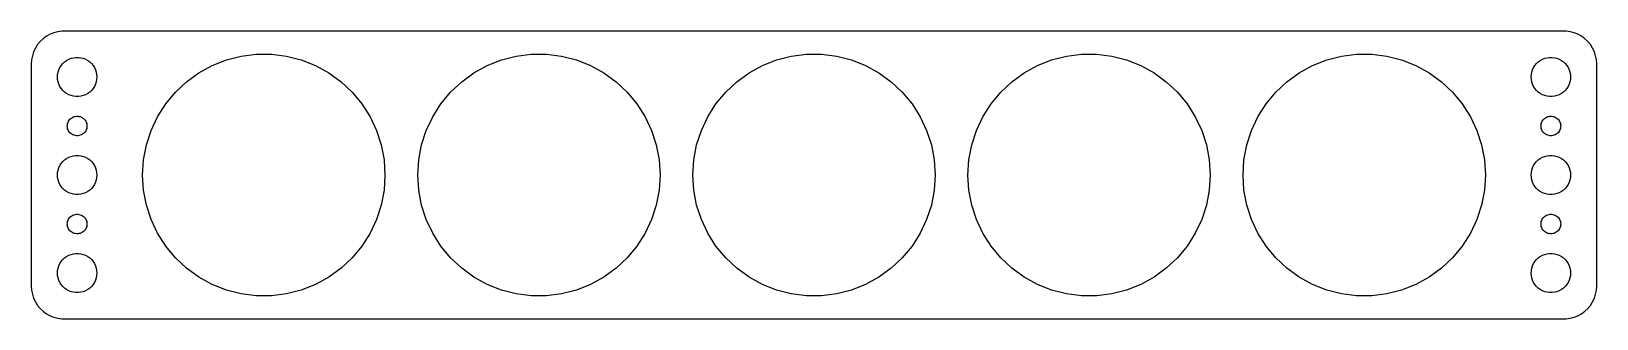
# Model space of a CAD drawing. Header units: metres. Extents: x -120 to 120, y -22 to 22.
import ezdxf

# ---------------------------------------------------------------- set-up
doc = ezdxf.new("R2010")
doc.units = ezdxf.units.M

msp = doc.modelspace()

# ---------------------------------------------------------------- linework, layer by layer
for p, q in [((-116.629, 21.5241), (-117.179, 21.2216)), ((-116.045, 21.7553), (-116.629, 21.5241)), ((-115.437, 21.9114), (-116.045, 21.7553)), ((-114.814, 21.9901), (-115.437, 21.9114)), ((114.814, 21.9901), (-114.814, 21.9901)), ((115.437, 21.9114), (114.814, 21.9901)), ((116.045, 21.7553), (115.437, 21.9114)), ((116.629, 21.5241), (116.045, 21.7553)), ((117.179, 21.2216), (116.629, 21.5241)), ((-118.882, 19.4088), (-119.149, 18.8406)), ((-118.545, 19.9389), (-118.882, 19.4088)), ((-118.145, 20.4227), (-118.545, 19.9389)), ((-117.687, 20.8526), (-118.145, 20.4227)), ((-117.179, 21.2216), (-117.687, 20.8526)), ((117.687, 20.8526), (117.179, 21.2216)), ((118.145, 20.4227), (117.687, 20.8526)), ((118.545, 19.9389), (118.145, 20.4227)), ((118.882, 19.4088), (118.545, 19.9389)), ((119.149, 18.8406), (118.882, 19.4088)), ((-119.461, 17.6267), (-119.5, 17)), ((-119.5, 17), (-119.5, -17)), ((-119.343, 18.2434), (-119.461, 17.6267)), ((-119.149, 18.8406), (-119.343, 18.2434)), ((-115.129, 16.4453), (-114.927, 16.7634)), ((-114.927, 16.7634), (-114.687, 17.0536)), ((-114.687, 17.0536), (-114.412, 17.3115)), ((-114.412, 17.3115), (-114.107, 17.533)), ((-114.107, 17.533), (-113.777, 17.7145)), ((-113.777, 17.7145), (-113.427, 17.8532)), ((-113.427, 17.8532), (-113.062, 17.9469)), ((-113.062, 17.9469), (-112.688, 17.9941)), ((-112.688, 17.9941), (-112.312, 17.9941)), ((-112.312, 17.9941), (-111.938, 17.9469)), ((-111.938, 17.9469), (-111.573, 17.8532)), ((-111.573, 17.8532), (-111.223, 17.7145)), ((-111.223, 17.7145), (-110.893, 17.533)), ((-110.893, 17.533), (-110.588, 17.3115)), ((-110.588, 17.3115), (-110.313, 17.0536)), ((-110.313, 17.0536), (-110.073, 16.7634)), ((-110.073, 16.7634), (-109.871, 16.4453)), ((-93.9128, 15.6201), (-91.8769, 16.7393)), ((-91.8769, 16.7393), (-89.7168, 17.5945)), ((-89.7168, 17.5945), (-87.4666, 18.1723)), ((-87.4666, 18.1723), (-85.1616, 18.4635)), ((-85.1616, 18.4635), (-82.8384, 18.4635)), ((-82.8384, 18.4635), (-80.5334, 18.1723)), ((-80.5334, 18.1723), (-78.2832, 17.5945)), ((-78.2832, 17.5945), (-76.1231, 16.7393)), ((-76.1231, 16.7393), (-74.0872, 15.6201)), ((-51.9128, 15.6201), (-49.8769, 16.7393)), ((-49.8769, 16.7393), (-47.7168, 17.5945)), ((-47.7168, 17.5945), (-45.4666, 18.1723)), ((-45.4666, 18.1723), (-43.1616, 18.4635)), ((-43.1616, 18.4635), (-40.8384, 18.4635)), ((-40.8384, 18.4635), (-38.5334, 18.1723)), ((-38.5334, 18.1723), (-36.2832, 17.5945)), ((-36.2832, 17.5945), (-34.1231, 16.7393)), ((-34.1231, 16.7393), (-32.0872, 15.6201)), ((-9.91278, 15.6201), (-7.87691, 16.7393)), ((-7.87691, 16.7393), (-5.71681, 17.5945)), ((-5.71681, 17.5945), (-3.46655, 18.1723)), ((-3.46655, 18.1723), (-1.16162, 18.4635)), ((-1.16162, 18.4635), (1.16162, 18.4635)), ((1.16162, 18.4635), (3.46655, 18.1723)), ((3.46655, 18.1723), (5.71681, 17.5945)), ((5.71681, 17.5945), (7.87691, 16.7393)), ((7.87691, 16.7393), (9.91278, 15.6201)), ((32.0872, 15.6201), (34.1231, 16.7393)), ((34.1231, 16.7393), (36.2832, 17.5945)), ((36.2832, 17.5945), (38.5334, 18.1723)), ((38.5334, 18.1723), (40.8384, 18.4635)), ((40.8384, 18.4635), (43.1616, 18.4635)), ((43.1616, 18.4635), (45.4666, 18.1723)), ((45.4666, 18.1723), (47.7168, 17.5945)), ((47.7168, 17.5945), (49.8769, 16.7393)), ((49.8769, 16.7393), (51.9128, 15.6201)), ((74.0872, 15.6201), (76.1231, 16.7393)), ((76.1231, 16.7393), (78.2832, 17.5945)), ((78.2832, 17.5945), (80.5334, 18.1723)), ((80.5334, 18.1723), (82.8384, 18.4635)), ((82.8384, 18.4635), (85.1616, 18.4635)), ((85.1616, 18.4635), (87.4666, 18.1723)), ((87.4666, 18.1723), (89.7168, 17.5945)), ((89.7168, 17.5945), (91.8769, 16.7393)), ((91.8769, 16.7393), (93.9128, 15.6201)), ((109.871, 16.4453), (110.073, 16.7634)), ((110.073, 16.7634), (110.313, 17.0536)), ((110.313, 17.0536), (110.588, 17.3115)), ((110.588, 17.3115), (110.893, 17.533)), ((110.893, 17.533), (111.223, 17.7145)), ((111.223, 17.7145), (111.573, 17.8532)), ((111.573, 17.8532), (111.938, 17.9469)), ((111.938, 17.9469), (112.312, 17.9941)), ((112.312, 17.9941), (112.688, 17.9941)), ((112.688, 17.9941), (113.062, 17.9469)), ((113.062, 17.9469), (113.427, 17.8532)), ((113.427, 17.8532), (113.777, 17.7145)), ((113.777, 17.7145), (114.107, 17.533)), ((114.107, 17.533), (114.412, 17.3115)), ((114.412, 17.3115), (114.687, 17.0536)), ((114.687, 17.0536), (114.927, 16.7634)), ((114.927, 16.7634), (115.129, 16.4453)), ((119.343, 18.2434), (119.149, 18.8406)), ((119.461, 17.6267), (119.343, 18.2434)), ((119.5, 17), (119.461, 17.6267)), ((119.5, -17), (119.5, 17)), ((-115.5, 15), (-115.476, 15.376)), ((-115.476, 14.624), (-115.5, 15)), ((-115.476, 15.376), (-115.406, 15.7461)), ((-115.406, 14.2539), (-115.476, 14.624)), ((-115.406, 15.7461), (-115.289, 16.1044)), ((-115.289, 16.1044), (-115.129, 16.4453)), ((-109.871, 16.4453), (-109.711, 16.1044)), ((-109.711, 16.1044), (-109.594, 15.7461)), ((-109.594, 15.7461), (-109.524, 15.376)), ((-109.524, 14.624), (-109.594, 14.2539)), ((-109.524, 15.376), (-109.5, 15)), ((-109.5, 15), (-109.524, 14.624)), ((-95.7923, 14.2545), (-93.9128, 15.6201)), ((-74.0872, 15.6201), (-72.2077, 14.2545)), ((-53.7923, 14.2545), (-51.9128, 15.6201)), ((-32.0872, 15.6201), (-30.2077, 14.2545)), ((-11.7923, 14.2545), (-9.91278, 15.6201)), ((9.91278, 15.6201), (11.7923, 14.2545)), ((30.2077, 14.2545), (32.0872, 15.6201)), ((51.9128, 15.6201), (53.7923, 14.2545)), ((72.2077, 14.2545), (74.0872, 15.6201)), ((93.9128, 15.6201), (95.7923, 14.2545)), ((109.5, 15), (109.524, 15.376)), ((109.524, 14.624), (109.5, 15)), ((109.524, 15.376), (109.594, 15.7461)), ((109.594, 14.2539), (109.524, 14.624)), ((109.594, 15.7461), (109.711, 16.1044)), ((109.711, 16.1044), (109.871, 16.4453)), ((115.129, 16.4453), (115.289, 16.1044)), ((115.289, 16.1044), (115.406, 15.7461)), ((115.406, 15.7461), (115.476, 15.376)), ((115.476, 14.624), (115.406, 14.2539)), ((115.476, 15.376), (115.5, 15)), ((115.5, 15), (115.476, 14.624)), ((-115.289, 13.8956), (-115.406, 14.2539)), ((-115.129, 13.5547), (-115.289, 13.8956)), ((-114.927, 13.2366), (-115.129, 13.5547)), ((-114.687, 12.9464), (-114.927, 13.2366)), ((-114.412, 12.6884), (-114.687, 12.9464)), ((-114.107, 12.467), (-114.412, 12.6884)), ((-113.777, 12.2855), (-114.107, 12.467)), ((-113.427, 12.1468), (-113.777, 12.2855)), ((-113.062, 12.0531), (-113.427, 12.1468)), ((-112.688, 12.0059), (-113.062, 12.0531)), ((-112.312, 12.0059), (-112.688, 12.0059)), ((-111.938, 12.0531), (-112.312, 12.0059)), ((-111.573, 12.1468), (-111.938, 12.0531)), ((-111.223, 12.2855), (-111.573, 12.1468)), ((-110.893, 12.467), (-111.223, 12.2855)), ((-110.588, 12.6884), (-110.893, 12.467)), ((-110.313, 12.9464), (-110.588, 12.6884)), ((-110.073, 13.2366), (-110.313, 12.9464)), ((-109.871, 13.5547), (-110.073, 13.2366)), ((-109.711, 13.8956), (-109.871, 13.5547)), ((-109.594, 14.2539), (-109.711, 13.8956)), ((-98.9668, 10.874), (-97.4859, 12.6641)), ((-97.4859, 12.6641), (-95.7923, 14.2545)), ((-72.2077, 14.2545), (-70.5141, 12.6641)), ((-70.5141, 12.6641), (-69.0332, 10.874)), ((-56.9668, 10.874), (-55.4859, 12.6641)), ((-55.4859, 12.6641), (-53.7923, 14.2545)), ((-30.2077, 14.2545), (-28.5141, 12.6641)), ((-28.5141, 12.6641), (-27.0332, 10.874)), ((-14.9668, 10.874), (-13.4859, 12.6641)), ((-13.4859, 12.6641), (-11.7923, 14.2545)), ((11.7923, 14.2545), (13.4859, 12.6641)), ((13.4859, 12.6641), (14.9668, 10.874)), ((27.0332, 10.874), (28.5141, 12.6641)), ((28.5141, 12.6641), (30.2077, 14.2545)), ((53.7923, 14.2545), (55.4859, 12.6641)), ((55.4859, 12.6641), (56.9668, 10.874)), ((69.0332, 10.874), (70.5141, 12.6641)), ((70.5141, 12.6641), (72.2077, 14.2545)), ((95.7923, 14.2545), (97.4859, 12.6641)), ((97.4859, 12.6641), (98.9668, 10.874)), ((109.711, 13.8956), (109.594, 14.2539)), ((109.871, 13.5547), (109.711, 13.8956)), ((110.073, 13.2366), (109.871, 13.5547)), ((110.313, 12.9464), (110.073, 13.2366)), ((110.588, 12.6884), (110.313, 12.9464)), ((110.893, 12.467), (110.588, 12.6884)), ((111.223, 12.2855), (110.893, 12.467)), ((111.573, 12.1468), (111.223, 12.2855)), ((111.938, 12.0531), (111.573, 12.1468)), ((112.312, 12.0059), (111.938, 12.0531)), ((112.688, 12.0059), (112.312, 12.0059)), ((113.062, 12.0531), (112.688, 12.0059)), ((113.427, 12.1468), (113.062, 12.0531)), ((113.777, 12.2855), (113.427, 12.1468)), ((114.107, 12.467), (113.777, 12.2855)), ((114.412, 12.6884), (114.107, 12.467)), ((114.687, 12.9464), (114.412, 12.6884)), ((114.927, 13.2366), (114.687, 12.9464)), ((115.129, 13.5547), (114.927, 13.2366)), ((115.289, 13.8956), (115.129, 13.5547)), ((115.406, 14.2539), (115.289, 13.8956)), ((-100.212, 8.91243), (-98.9668, 10.874)), ((-69.0332, 10.874), (-67.7883, 8.91243)), ((-58.2117, 8.91243), (-56.9668, 10.874)), ((-27.0332, 10.874), (-25.7883, 8.91243)), ((-16.2117, 8.91243), (-14.9668, 10.874)), ((14.9668, 10.874), (16.2117, 8.91243)), ((25.7883, 8.91243), (27.0332, 10.874)), ((56.9668, 10.874), (58.2117, 8.91243)), ((67.7883, 8.91243), (69.0332, 10.874)), ((98.9668, 10.874), (100.212, 8.91243)), ((-114, 7.5), (-113.988, 7.68799)), ((-113.988, 7.312), (-114, 7.5)), ((-113.988, 7.68799), (-113.953, 7.87303)), ((-113.953, 7.12695), (-113.988, 7.312)), ((-113.953, 7.87303), (-113.895, 8.05219)), ((-113.895, 8.05219), (-113.814, 8.22263)), ((-113.814, 8.22263), (-113.714, 8.38167)), ((-113.714, 8.38167), (-113.593, 8.52681)), ((-113.593, 8.52681), (-113.456, 8.65576)), ((-113.456, 8.65576), (-113.304, 8.76648)), ((-113.304, 8.76648), (-113.139, 8.85724)), ((-113.139, 8.85724), (-112.964, 8.92657)), ((-112.964, 8.92657), (-112.781, 8.97342)), ((-112.781, 8.97342), (-112.594, 8.99704)), ((-112.594, 8.99704), (-112.406, 8.99704)), ((-112.406, 8.99704), (-112.219, 8.97342)), ((-112.219, 8.97342), (-112.036, 8.92657)), ((-112.036, 8.92657), (-111.861, 8.85724)), ((-111.861, 8.85724), (-111.696, 8.76648)), ((-111.696, 8.76648), (-111.544, 8.65576)), ((-111.544, 8.65576), (-111.407, 8.52681)), ((-111.407, 8.52681), (-111.286, 8.38167)), ((-111.286, 8.38167), (-111.186, 8.22263)), ((-111.186, 8.22263), (-111.105, 8.05219)), ((-111.105, 8.05219), (-111.047, 7.87303)), ((-111.047, 7.87303), (-111.012, 7.68799)), ((-111.012, 7.312), (-111.047, 7.12695)), ((-111.012, 7.68799), (-111, 7.5)), ((-111, 7.5), (-111.012, 7.312)), ((-101.201, 6.8103), (-100.212, 8.91243)), ((-67.7883, 8.91243), (-66.7991, 6.8103)), ((-59.2009, 6.8103), (-58.2117, 8.91243)), ((-25.7883, 8.91243), (-24.7991, 6.8103)), ((-17.2009, 6.8103), (-16.2117, 8.91243)), ((16.2117, 8.91243), (17.2009, 6.8103)), ((24.7991, 6.8103), (25.7883, 8.91243)), ((58.2117, 8.91243), (59.2009, 6.8103)), ((66.7991, 6.8103), (67.7883, 8.91243)), ((100.212, 8.91243), (101.201, 6.8103)), ((111, 7.5), (111.012, 7.68799)), ((111.012, 7.312), (111, 7.5)), ((111.012, 7.68799), (111.047, 7.87303)), ((111.047, 7.12695), (111.012, 7.312)), ((111.047, 7.87303), (111.105, 8.05219)), ((111.105, 8.05219), (111.186, 8.22263)), ((111.186, 8.22263), (111.286, 8.38167)), ((111.286, 8.38167), (111.407, 8.52681)), ((111.407, 8.52681), (111.544, 8.65576)), ((111.544, 8.65576), (111.696, 8.76648)), ((111.696, 8.76648), (111.861, 8.85724)), ((111.861, 8.85724), (112.036, 8.92657)), ((112.036, 8.92657), (112.219, 8.97342)), ((112.219, 8.97342), (112.406, 8.99704)), ((112.406, 8.99704), (112.594, 8.99704)), ((112.594, 8.99704), (112.781, 8.97342)), ((112.781, 8.97342), (112.964, 8.92657)), ((112.964, 8.92657), (113.139, 8.85724)), ((113.139, 8.85724), (113.304, 8.76648)), ((113.304, 8.76648), (113.456, 8.65576)), ((113.456, 8.65576), (113.593, 8.52681)), ((113.593, 8.52681), (113.714, 8.38167)), ((113.714, 8.38167), (113.814, 8.22263)), ((113.814, 8.22263), (113.895, 8.05219)), ((113.895, 8.05219), (113.953, 7.87303)), ((113.953, 7.87303), (113.988, 7.68799)), ((113.988, 7.312), (113.953, 7.12695)), ((113.988, 7.68799), (114, 7.5)), ((114, 7.5), (113.988, 7.312)), ((-113.895, 6.9478), (-113.953, 7.12695)), ((-113.814, 6.77736), (-113.895, 6.9478)), ((-113.714, 6.61832), (-113.814, 6.77736)), ((-113.593, 6.47318), (-113.714, 6.61832)), ((-113.456, 6.34422), (-113.593, 6.47318)), ((-113.304, 6.23351), (-113.456, 6.34422)), ((-113.139, 6.14275), (-113.304, 6.23351)), ((-112.964, 6.07341), (-113.139, 6.14275)), ((-112.781, 6.02657), (-112.964, 6.07341)), ((-112.594, 6.00294), (-112.781, 6.02657)), ((-112.406, 6.00294), (-112.594, 6.00294)), ((-112.219, 6.02657), (-112.406, 6.00294)), ((-112.036, 6.07341), (-112.219, 6.02657)), ((-111.861, 6.14275), (-112.036, 6.07341)), ((-111.696, 6.23351), (-111.861, 6.14275)), ((-111.544, 6.34422), (-111.696, 6.23351)), ((-111.407, 6.47318), (-111.544, 6.34422)), ((-111.286, 6.61832), (-111.407, 6.47318)), ((-111.186, 6.77736), (-111.286, 6.61832)), ((-111.105, 6.9478), (-111.186, 6.77736)), ((-111.047, 7.12695), (-111.105, 6.9478)), ((-101.919, 4.60075), (-101.201, 6.8103)), ((-66.7991, 6.8103), (-66.0812, 4.60075)), ((-59.9188, 4.60075), (-59.2009, 6.8103)), ((-24.7991, 6.8103), (-24.0812, 4.60075)), ((-17.9188, 4.60075), (-17.2009, 6.8103)), ((17.2009, 6.8103), (17.9188, 4.60075)), ((24.0812, 4.60075), (24.7991, 6.8103)), ((59.2009, 6.8103), (59.9188, 4.60075)), ((66.0812, 4.60075), (66.7991, 6.8103)), ((101.201, 6.8103), (101.919, 4.60075)), ((111.105, 6.9478), (111.047, 7.12695)), ((111.186, 6.77736), (111.105, 6.9478)), ((111.286, 6.61832), (111.186, 6.77736)), ((111.407, 6.47318), (111.286, 6.61832)), ((111.544, 6.34422), (111.407, 6.47318)), ((111.696, 6.23351), (111.544, 6.34422)), ((111.861, 6.14275), (111.696, 6.23351)), ((112.036, 6.07341), (111.861, 6.14275)), ((112.219, 6.02657), (112.036, 6.07341)), ((112.406, 6.00294), (112.219, 6.02657)), ((112.594, 6.00294), (112.406, 6.00294)), ((112.781, 6.02657), (112.594, 6.00294)), ((112.964, 6.07341), (112.781, 6.02657)), ((113.139, 6.14275), (112.964, 6.07341)), ((113.304, 6.23351), (113.139, 6.14275)), ((113.456, 6.34422), (113.304, 6.23351)), ((113.593, 6.47318), (113.456, 6.34422)), ((113.714, 6.61832), (113.593, 6.47318)), ((113.814, 6.77736), (113.714, 6.61832)), ((113.895, 6.9478), (113.814, 6.77736)), ((113.953, 7.12695), (113.895, 6.9478)), ((-114.412, 2.31154), (-114.107, 2.53297)), ((-114.107, 2.53297), (-113.777, 2.71448)), ((-113.777, 2.71448), (-113.427, 2.85316)), ((-113.427, 2.85316), (-113.062, 2.94685)), ((-113.062, 2.94685), (-112.688, 2.99408)), ((-112.688, 2.99408), (-112.312, 2.99408)), ((-112.312, 2.99408), (-111.938, 2.94685)), ((-111.938, 2.94685), (-111.573, 2.85316)), ((-111.573, 2.85316), (-111.223, 2.71448)), ((-111.223, 2.71448), (-110.893, 2.53297)), ((-110.893, 2.53297), (-110.588, 2.31154)), ((-102.354, 2.31866), (-101.919, 4.60075)), ((-66.0812, 4.60075), (-65.6459, 2.31866)), ((-60.3541, 2.31866), (-59.9188, 4.60075)), ((-24.0812, 4.60075), (-23.6459, 2.31866)), ((-18.3541, 2.31866), (-17.9188, 4.60075)), ((17.9188, 4.60075), (18.3541, 2.31866)), ((23.6459, 2.31866), (24.0812, 4.60075)), ((59.9188, 4.60075), (60.3541, 2.31866)), ((65.6459, 2.31866), (66.0812, 4.60075)), ((101.919, 4.60075), (102.354, 2.31866)), ((110.588, 2.31154), (110.893, 2.53297)), ((110.893, 2.53297), (111.223, 2.71448)), ((111.223, 2.71448), (111.573, 2.85316)), ((111.573, 2.85316), (111.938, 2.94685)), ((111.938, 2.94685), (112.312, 2.99408)), ((112.312, 2.99408), (112.688, 2.99408)), ((112.688, 2.99408), (113.062, 2.94685)), ((113.062, 2.94685), (113.427, 2.85316)), ((113.427, 2.85316), (113.777, 2.71448)), ((113.777, 2.71448), (114.107, 2.53297)), ((114.107, 2.53297), (114.412, 2.31154)), ((-115.5, 0), (-115.476, 0.37599)), ((-115.476, -0.37599), (-115.5, 0)), ((-115.476, 0.37599), (-115.406, 0.74606)), ((-115.406, 0.74606), (-115.289, 1.10437)), ((-115.289, 1.10437), (-115.129, 1.44525)), ((-115.129, 1.44525), (-114.927, 1.76335)), ((-114.927, 1.76335), (-114.687, 2.05363)), ((-114.687, 2.05363), (-114.412, 2.31154)), ((-110.588, 2.31154), (-110.313, 2.05363)), ((-110.313, 2.05363), (-110.073, 1.76335)), ((-110.073, 1.76335), (-109.871, 1.44525)), ((-109.871, 1.44525), (-109.711, 1.10437)), ((-109.711, 1.10437), (-109.594, 0.74606)), ((-109.594, 0.74606), (-109.524, 0.37599)), ((-109.524, 0.37599), (-109.5, 0)), ((-109.5, 0), (-109.524, -0.37599)), ((-102.5, 0), (-102.354, 2.31866)), ((-102.354, -2.31866), (-102.5, 0)), ((-65.6459, 2.31866), (-65.5, 0)), ((-65.5, 0), (-65.6459, -2.31866)), ((-60.5, 0), (-60.3541, 2.31866)), ((-60.3541, -2.31866), (-60.5, 0)), ((-23.6459, 2.31866), (-23.5, 0)), ((-23.5, 0), (-23.6459, -2.31866)), ((-18.5, 0), (-18.3541, 2.31866)), ((-18.3541, -2.31866), (-18.5, 0)), ((18.3541, 2.31866), (18.5, 0)), ((18.5, 0), (18.3541, -2.31866)), ((23.5, 0), (23.6459, 2.31866)), ((23.6459, -2.31866), (23.5, 0)), ((60.3541, 2.31866), (60.5, 0)), ((60.5, 0), (60.3541, -2.31866)), ((65.5, 0), (65.6459, 2.31866)), ((65.6459, -2.31866), (65.5, 0)), ((102.354, 2.31866), (102.5, 0)), ((102.5, 0), (102.354, -2.31866)), ((109.5, 0), (109.524, 0.37599)), ((109.524, -0.37599), (109.5, 0)), ((109.524, 0.37599), (109.594, 0.74606)), ((109.594, 0.74606), (109.711, 1.10437)), ((109.711, 1.10437), (109.871, 1.44525)), ((109.871, 1.44525), (110.073, 1.76335)), ((110.073, 1.76335), (110.313, 2.05363)), ((110.313, 2.05363), (110.588, 2.31154)), ((114.412, 2.31154), (114.687, 2.05363)), ((114.687, 2.05363), (114.927, 1.76335)), ((114.927, 1.76335), (115.129, 1.44525)), ((115.129, 1.44525), (115.289, 1.10437)), ((115.289, 1.10437), (115.406, 0.74606)), ((115.406, 0.74606), (115.476, 0.37599)), ((115.476, 0.37599), (115.5, 0)), ((115.5, 0), (115.476, -0.37599)), ((-115.406, -0.74606), (-115.476, -0.37599)), ((-115.289, -1.10437), (-115.406, -0.74606)), ((-115.129, -1.44525), (-115.289, -1.10437)), ((-114.927, -1.76335), (-115.129, -1.44525)), ((-114.687, -2.05363), (-114.927, -1.76335)), ((-114.412, -2.31154), (-114.687, -2.05363)), ((-114.107, -2.53297), (-114.412, -2.31154)), ((-110.588, -2.31154), (-110.893, -2.53297)), ((-110.313, -2.05363), (-110.588, -2.31154)), ((-110.073, -1.76335), (-110.313, -2.05363)), ((-109.871, -1.44525), (-110.073, -1.76335)), ((-109.711, -1.10437), (-109.871, -1.44525)), ((-109.594, -0.74606), (-109.711, -1.10437)), ((-109.524, -0.37599), (-109.594, -0.74606)), ((-101.919, -4.60075), (-102.354, -2.31866)), ((-65.6459, -2.31866), (-66.0812, -4.60075)), ((-59.9188, -4.60075), (-60.3541, -2.31866)), ((-23.6459, -2.31866), (-24.0812, -4.60075)), ((-17.9188, -4.60075), (-18.3541, -2.31866)), ((18.3541, -2.31866), (17.9188, -4.60075)), ((24.0812, -4.60075), (23.6459, -2.31866)), ((60.3541, -2.31866), (59.9188, -4.60075)), ((66.0812, -4.60075), (65.6459, -2.31866)), ((102.354, -2.31866), (101.919, -4.60075)), ((109.594, -0.74606), (109.524, -0.37599)), ((109.711, -1.10437), (109.594, -0.74606)), ((109.871, -1.44525), (109.711, -1.10437)), ((110.073, -1.76335), (109.871, -1.44525)), ((110.313, -2.05363), (110.073, -1.76335)), ((110.588, -2.31154), (110.313, -2.05363)), ((110.893, -2.53297), (110.588, -2.31154)), ((114.412, -2.31154), (114.107, -2.53297)), ((114.687, -2.05363), (114.412, -2.31154)), ((114.927, -1.76335), (114.687, -2.05363)), ((115.129, -1.44525), (114.927, -1.76335)), ((115.289, -1.10437), (115.129, -1.44525)), ((115.406, -0.74606), (115.289, -1.10437)), ((115.476, -0.37599), (115.406, -0.74606)), ((-113.777, -2.71448), (-114.107, -2.53297)), ((-113.427, -2.85316), (-113.777, -2.71448)), ((-113.062, -2.94685), (-113.427, -2.85316)), ((-112.688, -2.99408), (-113.062, -2.94685)), ((-112.312, -2.99408), (-112.688, -2.99408)), ((-111.938, -2.94685), (-112.312, -2.99408)), ((-111.573, -2.85316), (-111.938, -2.94685)), ((-111.223, -2.71448), (-111.573, -2.85316)), ((-110.893, -2.53297), (-111.223, -2.71448)), ((-101.201, -6.8103), (-101.919, -4.60075)), ((-66.0812, -4.60075), (-66.7991, -6.8103)), ((-59.2009, -6.8103), (-59.9188, -4.60075)), ((-24.0812, -4.60075), (-24.7991, -6.8103)), ((-17.2009, -6.8103), (-17.9188, -4.60075)), ((17.9188, -4.60075), (17.2009, -6.8103)), ((24.7991, -6.8103), (24.0812, -4.60075)), ((59.9188, -4.60075), (59.2009, -6.8103)), ((66.7991, -6.8103), (66.0812, -4.60075)), ((101.919, -4.60075), (101.201, -6.8103)), ((111.223, -2.71448), (110.893, -2.53297)), ((111.573, -2.85316), (111.223, -2.71448)), ((111.938, -2.94685), (111.573, -2.85316)), ((112.312, -2.99408), (111.938, -2.94685)), ((112.688, -2.99408), (112.312, -2.99408)), ((113.062, -2.94685), (112.688, -2.99408)), ((113.427, -2.85316), (113.062, -2.94685)), ((113.777, -2.71448), (113.427, -2.85316)), ((114.107, -2.53297), (113.777, -2.71448)), ((-113.988, -7.312), (-113.953, -7.12695)), ((-113.953, -7.12695), (-113.895, -6.9478)), ((-113.895, -6.9478), (-113.814, -6.77736)), ((-113.814, -6.77736), (-113.714, -6.61832)), ((-113.714, -6.61832), (-113.593, -6.47318)), ((-113.593, -6.47318), (-113.456, -6.34422)), ((-113.456, -6.34422), (-113.304, -6.23351)), ((-113.304, -6.23351), (-113.139, -6.14275)), ((-113.139, -6.14275), (-112.964, -6.07341)), ((-112.964, -6.07341), (-112.781, -6.02657)), ((-112.781, -6.02657), (-112.594, -6.00294)), ((-112.594, -6.00294), (-112.406, -6.00294)), ((-112.406, -6.00294), (-112.219, -6.02657)), ((-112.219, -6.02657), (-112.036, -6.07341)), ((-112.036, -6.07341), (-111.861, -6.14275)), ((-111.861, -6.14275), (-111.696, -6.23351)), ((-111.696, -6.23351), (-111.544, -6.34422)), ((-111.544, -6.34422), (-111.407, -6.47318)), ((-111.407, -6.47318), (-111.286, -6.61832)), ((-111.286, -6.61832), (-111.186, -6.77736)), ((-111.186, -6.77736), (-111.105, -6.9478)), ((-111.105, -6.9478), (-111.047, -7.12695)), ((-111.047, -7.12695), (-111.012, -7.312)), ((-100.212, -8.91243), (-101.201, -6.8103)), ((-66.7991, -6.8103), (-67.7883, -8.91243)), ((-58.2117, -8.91243), (-59.2009, -6.8103)), ((-24.7991, -6.8103), (-25.7883, -8.91243)), ((-16.2117, -8.91243), (-17.2009, -6.8103)), ((17.2009, -6.8103), (16.2117, -8.91243)), ((25.7883, -8.91243), (24.7991, -6.8103)), ((59.2009, -6.8103), (58.2117, -8.91243)), ((67.7883, -8.91243), (66.7991, -6.8103)), ((101.201, -6.8103), (100.212, -8.91243)), ((111.012, -7.312), (111.047, -7.12695)), ((111.047, -7.12695), (111.105, -6.9478)), ((111.105, -6.9478), (111.186, -6.77736)), ((111.186, -6.77736), (111.286, -6.61832)), ((111.286, -6.61832), (111.407, -6.47318)), ((111.407, -6.47318), (111.544, -6.34422)), ((111.544, -6.34422), (111.696, -6.23351)), ((111.696, -6.23351), (111.861, -6.14275)), ((111.861, -6.14275), (112.036, -6.07341)), ((112.036, -6.07341), (112.219, -6.02657)), ((112.219, -6.02657), (112.406, -6.00294)), ((112.406, -6.00294), (112.594, -6.00294)), ((112.594, -6.00294), (112.781, -6.02657)), ((112.781, -6.02657), (112.964, -6.07341)), ((112.964, -6.07341), (113.139, -6.14275)), ((113.139, -6.14275), (113.304, -6.23351)), ((113.304, -6.23351), (113.456, -6.34422)), ((113.456, -6.34422), (113.593, -6.47318)), ((113.593, -6.47318), (113.714, -6.61832)), ((113.714, -6.61832), (113.814, -6.77736)), ((113.814, -6.77736), (113.895, -6.9478)), ((113.895, -6.9478), (113.953, -7.12695)), ((113.953, -7.12695), (113.988, -7.312)), ((-114, -7.5), (-113.988, -7.312)), ((-113.988, -7.68799), (-114, -7.5)), ((-113.953, -7.87303), (-113.988, -7.68799)), ((-113.895, -8.05219), (-113.953, -7.87303)), ((-113.814, -8.22263), (-113.895, -8.05219)), ((-113.714, -8.38167), (-113.814, -8.22263)), ((-113.593, -8.52681), (-113.714, -8.38167)), ((-113.456, -8.65576), (-113.593, -8.52681)), ((-113.304, -8.76648), (-113.456, -8.65576)), ((-113.139, -8.85724), (-113.304, -8.76648)), ((-112.964, -8.92657), (-113.139, -8.85724)), ((-112.781, -8.97342), (-112.964, -8.92657)), ((-112.594, -8.99704), (-112.781, -8.97342)), ((-112.406, -8.99704), (-112.594, -8.99704)), ((-112.219, -8.97342), (-112.406, -8.99704)), ((-112.036, -8.92657), (-112.219, -8.97342)), ((-111.861, -8.85724), (-112.036, -8.92657)), ((-111.696, -8.76648), (-111.861, -8.85724)), ((-111.544, -8.65576), (-111.696, -8.76648)), ((-111.407, -8.52681), (-111.544, -8.65576)), ((-111.286, -8.38167), (-111.407, -8.52681)), ((-111.186, -8.22263), (-111.286, -8.38167)), ((-111.105, -8.05219), (-111.186, -8.22263)), ((-111.047, -7.87303), (-111.105, -8.05219)), ((-111.012, -7.68799), (-111.047, -7.87303)), ((-111.012, -7.312), (-111, -7.5)), ((-111, -7.5), (-111.012, -7.68799)), ((-98.9668, -10.874), (-100.212, -8.91243)), ((-67.7883, -8.91243), (-69.0332, -10.874)), ((-56.9668, -10.874), (-58.2117, -8.91243)), ((-25.7883, -8.91243), (-27.0332, -10.874)), ((-14.9668, -10.874), (-16.2117, -8.91243)), ((16.2117, -8.91243), (14.9668, -10.874)), ((27.0332, -10.874), (25.7883, -8.91243)), ((58.2117, -8.91243), (56.9668, -10.874)), ((69.0332, -10.874), (67.7883, -8.91243)), ((100.212, -8.91243), (98.9668, -10.874)), ((111, -7.5), (111.012, -7.312)), ((111.012, -7.68799), (111, -7.5)), ((111.047, -7.87303), (111.012, -7.68799)), ((111.105, -8.05219), (111.047, -7.87303)), ((111.186, -8.22263), (111.105, -8.05219)), ((111.286, -8.38167), (111.186, -8.22263)), ((111.407, -8.52681), (111.286, -8.38167)), ((111.544, -8.65576), (111.407, -8.52681)), ((111.696, -8.76648), (111.544, -8.65576)), ((111.861, -8.85724), (111.696, -8.76648)), ((112.036, -8.92657), (111.861, -8.85724)), ((112.219, -8.97342), (112.036, -8.92657)), ((112.406, -8.99704), (112.219, -8.97342)), ((112.594, -8.99704), (112.406, -8.99704)), ((112.781, -8.97342), (112.594, -8.99704)), ((112.964, -8.92657), (112.781, -8.97342)), ((113.139, -8.85724), (112.964, -8.92657)), ((113.304, -8.76648), (113.139, -8.85724)), ((113.456, -8.65576), (113.304, -8.76648)), ((113.593, -8.52681), (113.456, -8.65576)), ((113.714, -8.38167), (113.593, -8.52681)), ((113.814, -8.22263), (113.714, -8.38167)), ((113.895, -8.05219), (113.814, -8.22263)), ((113.953, -7.87303), (113.895, -8.05219)), ((113.988, -7.68799), (113.953, -7.87303)), ((113.988, -7.312), (114, -7.5)), ((114, -7.5), (113.988, -7.68799)), ((-97.4859, -12.6641), (-98.9668, -10.874)), ((-69.0332, -10.874), (-70.5141, -12.6641)), ((-55.4859, -12.6641), (-56.9668, -10.874)), ((-27.0332, -10.874), (-28.5141, -12.6641)), ((-13.4859, -12.6641), (-14.9668, -10.874)), ((14.9668, -10.874), (13.4859, -12.6641)), ((28.5141, -12.6641), (27.0332, -10.874)), ((56.9668, -10.874), (55.4859, -12.6641)), ((70.5141, -12.6641), (69.0332, -10.874)), ((98.9668, -10.874), (97.4859, -12.6641)), ((-115.476, -14.624), (-115.406, -14.2539)), ((-115.406, -14.2539), (-115.289, -13.8956)), ((-115.289, -13.8956), (-115.129, -13.5547)), ((-115.129, -13.5547), (-114.927, -13.2366)), ((-114.927, -13.2366), (-114.687, -12.9464)), ((-114.687, -12.9464), (-114.412, -12.6884)), ((-114.412, -12.6884), (-114.107, -12.467)), ((-114.107, -12.467), (-113.777, -12.2855)), ((-113.777, -12.2855), (-113.427, -12.1468)), ((-113.427, -12.1468), (-113.062, -12.0531)), ((-113.062, -12.0531), (-112.688, -12.0059)), ((-112.688, -12.0059), (-112.312, -12.0059)), ((-112.312, -12.0059), (-111.938, -12.0531)), ((-111.938, -12.0531), (-111.573, -12.1468)), ((-111.573, -12.1468), (-111.223, -12.2855)), ((-111.223, -12.2855), (-110.893, -12.467)), ((-110.893, -12.467), (-110.588, -12.6884)), ((-110.588, -12.6884), (-110.313, -12.9464)), ((-110.313, -12.9464), (-110.073, -13.2366)), ((-110.073, -13.2366), (-109.871, -13.5547)), ((-109.871, -13.5547), (-109.711, -13.8956)), ((-109.711, -13.8956), (-109.594, -14.2539)), ((-109.594, -14.2539), (-109.524, -14.624)), ((-95.7923, -14.2545), (-97.4859, -12.6641)), ((-93.9128, -15.6201), (-95.7923, -14.2545)), ((-72.2077, -14.2545), (-74.0872, -15.6201)), ((-70.5141, -12.6641), (-72.2077, -14.2545)), ((-53.7923, -14.2545), (-55.4859, -12.6641)), ((-51.9128, -15.6201), (-53.7923, -14.2545)), ((-30.2077, -14.2545), (-32.0872, -15.6201)), ((-28.5141, -12.6641), (-30.2077, -14.2545)), ((-11.7923, -14.2545), (-13.4859, -12.6641)), ((-9.91278, -15.6201), (-11.7923, -14.2545)), ((11.7923, -14.2545), (9.91278, -15.6201)), ((13.4859, -12.6641), (11.7923, -14.2545)), ((30.2077, -14.2545), (28.5141, -12.6641)), ((32.0872, -15.6201), (30.2077, -14.2545)), ((53.7923, -14.2545), (51.9128, -15.6201)), ((55.4859, -12.6641), (53.7923, -14.2545)), ((72.2077, -14.2545), (70.5141, -12.6641)), ((74.0872, -15.6201), (72.2077, -14.2545)), ((95.7923, -14.2545), (93.9128, -15.6201)), ((97.4859, -12.6641), (95.7923, -14.2545)), ((109.524, -14.624), (109.594, -14.2539)), ((109.594, -14.2539), (109.711, -13.8956)), ((109.711, -13.8956), (109.871, -13.5547)), ((109.871, -13.5547), (110.073, -13.2366)), ((110.073, -13.2366), (110.313, -12.9464)), ((110.313, -12.9464), (110.588, -12.6884)), ((110.588, -12.6884), (110.893, -12.467)), ((110.893, -12.467), (111.223, -12.2855)), ((111.223, -12.2855), (111.573, -12.1468)), ((111.573, -12.1468), (111.938, -12.0531)), ((111.938, -12.0531), (112.312, -12.0059)), ((112.312, -12.0059), (112.688, -12.0059)), ((112.688, -12.0059), (113.062, -12.0531)), ((113.062, -12.0531), (113.427, -12.1468)), ((113.427, -12.1468), (113.777, -12.2855)), ((113.777, -12.2855), (114.107, -12.467)), ((114.107, -12.467), (114.412, -12.6884)), ((114.412, -12.6884), (114.687, -12.9464)), ((114.687, -12.9464), (114.927, -13.2366)), ((114.927, -13.2366), (115.129, -13.5547)), ((115.129, -13.5547), (115.289, -13.8956)), ((115.289, -13.8956), (115.406, -14.2539)), ((115.406, -14.2539), (115.476, -14.624)), ((-115.5, -15), (-115.476, -14.624)), ((-115.476, -15.376), (-115.5, -15)), ((-115.406, -15.7461), (-115.476, -15.376)), ((-115.289, -16.1044), (-115.406, -15.7461)), ((-115.129, -16.4453), (-115.289, -16.1044)), ((-114.927, -16.7634), (-115.129, -16.4453)), ((-109.871, -16.4453), (-110.073, -16.7634)), ((-109.711, -16.1044), (-109.871, -16.4453)), ((-109.594, -15.7461), (-109.711, -16.1044)), ((-109.524, -15.376), (-109.594, -15.7461)), ((-109.524, -14.624), (-109.5, -15)), ((-109.5, -15), (-109.524, -15.376)), ((-91.8769, -16.7393), (-93.9128, -15.6201)), ((-74.0872, -15.6201), (-76.1231, -16.7393)), ((-49.8769, -16.7393), (-51.9128, -15.6201)), ((-32.0872, -15.6201), (-34.1231, -16.7393)), ((-7.87691, -16.7393), (-9.91278, -15.6201)), ((9.91278, -15.6201), (7.87691, -16.7393)), ((34.1231, -16.7393), (32.0872, -15.6201)), ((51.9128, -15.6201), (49.8769, -16.7393)), ((76.1231, -16.7393), (74.0872, -15.6201)), ((93.9128, -15.6201), (91.8769, -16.7393)), ((109.5, -15), (109.524, -14.624)), ((109.524, -15.376), (109.5, -15)), ((109.594, -15.7461), (109.524, -15.376)), ((109.711, -16.1044), (109.594, -15.7461)), ((109.871, -16.4453), (109.711, -16.1044)), ((110.073, -16.7634), (109.871, -16.4453)), ((115.129, -16.4453), (114.927, -16.7634)), ((115.289, -16.1044), (115.129, -16.4453)), ((115.406, -15.7461), (115.289, -16.1044)), ((115.476, -15.376), (115.406, -15.7461)), ((115.476, -14.624), (115.5, -15)), ((115.5, -15), (115.476, -15.376)), ((-119.5, -17), (-119.461, -17.6267)), ((-119.461, -17.6267), (-119.343, -18.2434)), ((-119.343, -18.2434), (-119.149, -18.8406)), ((-119.149, -18.8406), (-118.882, -19.4088)), ((-114.687, -17.0536), (-114.927, -16.7634)), ((-114.412, -17.3115), (-114.687, -17.0536)), ((-114.107, -17.533), (-114.412, -17.3115)), ((-113.777, -17.7145), (-114.107, -17.533)), ((-113.427, -17.8532), (-113.777, -17.7145)), ((-113.062, -17.9469), (-113.427, -17.8532)), ((-112.688, -17.9941), (-113.062, -17.9469)), ((-112.312, -17.9941), (-112.688, -17.9941)), ((-111.938, -17.9469), (-112.312, -17.9941)), ((-111.573, -17.8532), (-111.938, -17.9469)), ((-111.223, -17.7145), (-111.573, -17.8532)), ((-110.893, -17.533), (-111.223, -17.7145)), ((-110.588, -17.3115), (-110.893, -17.533)), ((-110.313, -17.0536), (-110.588, -17.3115)), ((-110.073, -16.7634), (-110.313, -17.0536)), ((-89.7168, -17.5945), (-91.8769, -16.7393)), ((-87.4666, -18.1723), (-89.7168, -17.5945)), ((-85.1616, -18.4635), (-87.4666, -18.1723)), ((-82.8384, -18.4635), (-85.1616, -18.4635)), ((-80.5334, -18.1723), (-82.8384, -18.4635)), ((-78.2832, -17.5945), (-80.5334, -18.1723)), ((-76.1231, -16.7393), (-78.2832, -17.5945)), ((-47.7168, -17.5945), (-49.8769, -16.7393)), ((-45.4666, -18.1723), (-47.7168, -17.5945)), ((-43.1616, -18.4635), (-45.4666, -18.1723)), ((-40.8384, -18.4635), (-43.1616, -18.4635)), ((-38.5334, -18.1723), (-40.8384, -18.4635)), ((-36.2832, -17.5945), (-38.5334, -18.1723)), ((-34.1231, -16.7393), (-36.2832, -17.5945)), ((-5.71681, -17.5945), (-7.87691, -16.7393)), ((-3.46655, -18.1723), (-5.71681, -17.5945)), ((-1.16162, -18.4635), (-3.46655, -18.1723)), ((1.16162, -18.4635), (-1.16162, -18.4635)), ((3.46655, -18.1723), (1.16162, -18.4635)), ((5.71681, -17.5945), (3.46655, -18.1723)), ((7.87691, -16.7393), (5.71681, -17.5945)), ((36.2832, -17.5945), (34.1231, -16.7393)), ((38.5334, -18.1723), (36.2832, -17.5945)), ((40.8384, -18.4635), (38.5334, -18.1723)), ((43.1616, -18.4635), (40.8384, -18.4635)), ((45.4666, -18.1723), (43.1616, -18.4635)), ((47.7168, -17.5945), (45.4666, -18.1723)), ((49.8769, -16.7393), (47.7168, -17.5945)), ((78.2832, -17.5945), (76.1231, -16.7393)), ((80.5334, -18.1723), (78.2832, -17.5945)), ((82.8384, -18.4635), (80.5334, -18.1723)), ((85.1616, -18.4635), (82.8384, -18.4635)), ((87.4666, -18.1723), (85.1616, -18.4635)), ((89.7168, -17.5945), (87.4666, -18.1723)), ((91.8769, -16.7393), (89.7168, -17.5945)), ((110.313, -17.0536), (110.073, -16.7634)), ((110.588, -17.3115), (110.313, -17.0536)), ((110.893, -17.533), (110.588, -17.3115)), ((111.223, -17.7145), (110.893, -17.533)), ((111.573, -17.8532), (111.223, -17.7145)), ((111.938, -17.9469), (111.573, -17.8532)), ((112.312, -17.9941), (111.938, -17.9469)), ((112.688, -17.9941), (112.312, -17.9941)), ((113.062, -17.9469), (112.688, -17.9941)), ((113.427, -17.8532), (113.062, -17.9469)), ((113.777, -17.7145), (113.427, -17.8532)), ((114.107, -17.533), (113.777, -17.7145)), ((114.412, -17.3115), (114.107, -17.533)), ((114.687, -17.0536), (114.412, -17.3115)), ((114.927, -16.7634), (114.687, -17.0536)), ((118.882, -19.4088), (119.149, -18.8406)), ((119.149, -18.8406), (119.343, -18.2434)), ((119.343, -18.2434), (119.461, -17.6267)), ((119.461, -17.6267), (119.5, -17)), ((-118.882, -19.4088), (-118.545, -19.9389)), ((-118.545, -19.9389), (-118.145, -20.4227)), ((-118.145, -20.4227), (-117.687, -20.8526)), ((-117.687, -20.8526), (-117.179, -21.2216)), ((-117.179, -21.2216), (-116.629, -21.5241)), ((116.629, -21.5241), (117.179, -21.2216)), ((117.179, -21.2216), (117.687, -20.8526)), ((117.687, -20.8526), (118.145, -20.4227)), ((118.145, -20.4227), (118.545, -19.9389)), ((118.545, -19.9389), (118.882, -19.4088)), ((-116.629, -21.5241), (-116.045, -21.7553)), ((-116.045, -21.7553), (-115.437, -21.9114)), ((-115.437, -21.9114), (-114.814, -21.9901)), ((-114.814, -21.9901), (114.814, -21.9901)), ((114.814, -21.9901), (115.437, -21.9114)), ((115.437, -21.9114), (116.045, -21.7553)), ((116.045, -21.7553), (116.629, -21.5241))]:
    msp.add_line(p, q)

doc.saveas('drawing.dxf')
